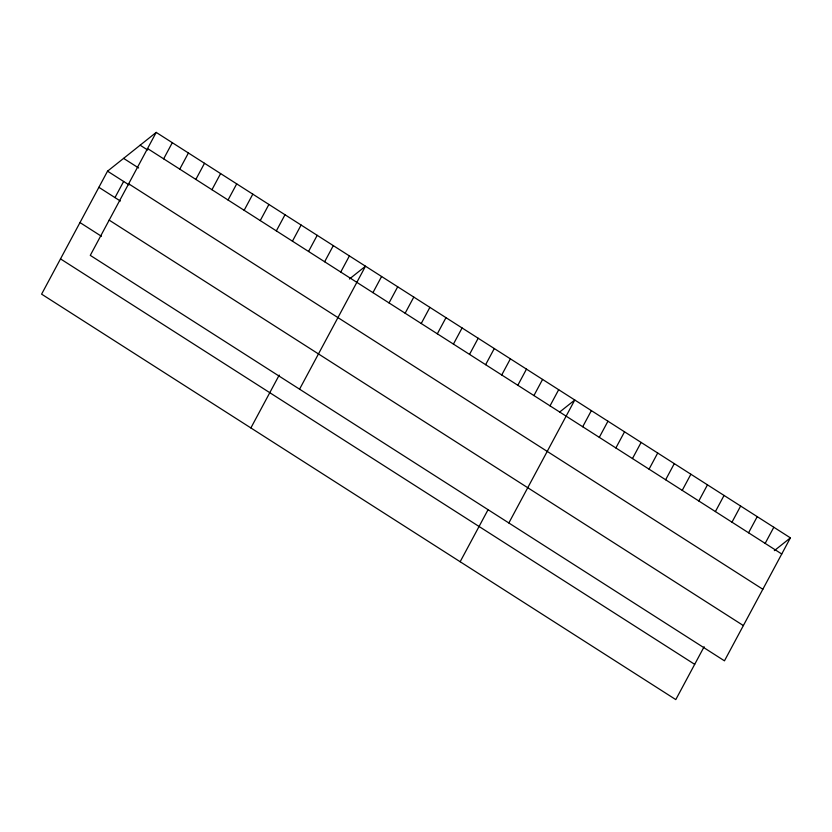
<?xml version="1.0" encoding="UTF-8"?>
<svg xmlns="http://www.w3.org/2000/svg" width="832" height="832" viewBox="0 0 832 832"><rect width="100%" height="100%" fill="white"/><g stroke="black" fill="none" stroke-linecap="round" stroke-linejoin="round"><path stroke-width="1.25" d="M156.208 132.402L90.282 255.372L724.464 660.826L790.4 537.857L156.208 132.402L107.536 171.174L41.6 294.143L675.792 699.598L704.132 646.724M114.982 197.6L123.635 181.459M163.654 158.839L172.307 142.698M179.754 169.125L188.406 152.994M195.853 179.421L204.506 163.28M211.952 189.717L220.605 173.576M228.051 200.002L236.704 183.872M244.15 210.298L252.803 194.158M260.25 220.594L268.902 204.454M276.349 230.88L285.002 214.75M292.448 241.176L301.101 225.035M308.547 251.472L317.2 235.331M324.646 261.758L333.299 245.627M250.879 427.939L279.23 375.076M340.746 272.054L349.398 255.913M299.562 389.178L365.498 266.209L349.43 279.001M372.944 292.635L381.597 276.494M389.043 302.931L397.696 286.79M405.142 313.217L413.795 297.086M421.231 323.513L429.884 307.372M437.33 333.809L445.983 317.668M453.43 344.094L462.082 327.964M469.529 354.39L478.182 338.25M485.628 364.686L494.281 348.546M501.727 374.972L510.38 358.842M517.826 385.268L526.479 369.127M533.926 395.564L542.578 379.423M460.158 561.735L487.916 509.974M550.025 405.85L558.678 389.709M508.841 522.974L574.777 400.005L559.603 412.09M582.712 426.743L591.365 410.613M599.3 437.351L607.953 421.21M615.878 447.959L624.541 431.818M632.466 458.557L641.118 442.426M649.054 469.165L657.706 453.024M665.642 479.773L674.294 463.632M682.23 490.37L690.882 474.24M698.818 500.978L707.47 484.838M715.406 511.576L724.058 495.446M731.983 522.184L740.636 506.043M748.571 532.792L757.224 516.651M765.159 543.39L773.812 527.259M774.332 550.649L790.4 537.857M147.555 148.543L781.747 553.998M140.15 145.205L147.659 149.999M123.604 158.382L138.622 167.981M128.658 183.799L762.84 589.254M107.536 171.174L129.002 184.891M98.883 187.314L120.349 201.032M109.179 220.126L743.371 625.57M79.976 222.56L101.442 236.288M60.507 258.887L694.689 664.342"/></g></svg>
